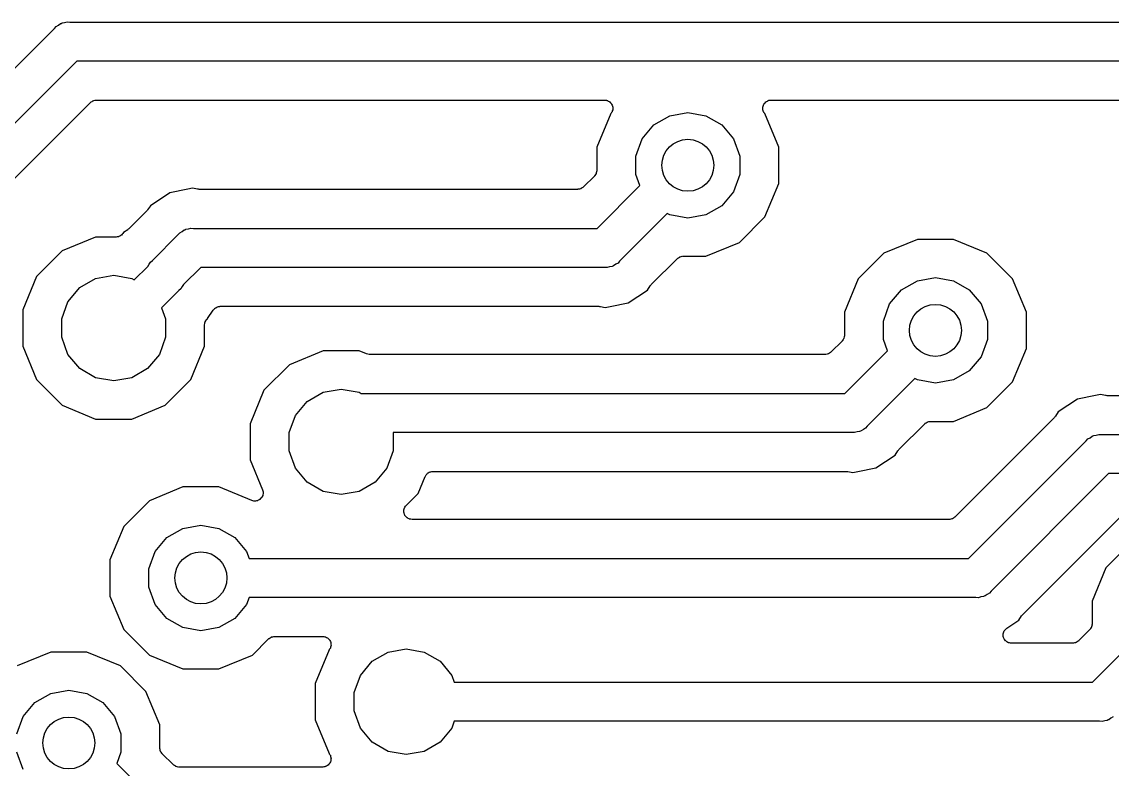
# Model space of a CAD drawing. Extents: x 64 to 244, y -149 to -41.
# Drawn here: x 97.7 to 114.48, y -77.87 to -66.37 of the extents above; entities that cross this region are included whole.
import ezdxf

# ---------------------------------------------------------------- set-up
doc = ezdxf.new("R2010")
doc.units = 0
doc.header["$MEASUREMENT"] = 0
doc.layers.add('BLACK', color=7, linetype='CONTINUOUS')

msp = doc.modelspace()

# ---------------------------------------------------------------- linework, layer by layer
at = {"layer": 'BLACK', "linetype": 'CONTINUOUS'}
for p, q in [((98.2036, -66.4721), (98.2292, -66.4416)), ((98.2292, -66.4416), (98.2637, -66.4217)), ((98.2637, -66.4217), (98.2963, -66.3989)), ((98.2963, -66.3989), (98.3092, -66.3954)), ((98.3092, -66.3954), (98.3208, -66.3887)), ((98.3208, -66.3887), (98.36, -66.3818)), ((98.36, -66.3818), (98.3984, -66.3715)), ((98.3984, -66.3715), (98.4381, -66.375)), ((98.4381, -66.375), (124.971, -66.375)), ((96.3171, -68.3586), (98.2036, -66.4721)), ((98.5493, -66.975), (96.82, -68.7043)), ((125.082, -66.975), (98.5493, -66.975)), ((97.4572, -68.9156), (98.7606, -67.6122)), ((98.7606, -67.6122), (98.7652, -67.609)), ((98.7652, -67.609), (98.7688, -67.6047)), ((98.7688, -67.6047), (98.7831, -67.5964)), ((98.7831, -67.5964), (98.7967, -67.5869)), ((98.7967, -67.5869), (98.8021, -67.5855)), ((98.8021, -67.5855), (98.807, -67.5827)), ((98.807, -67.5827), (98.8233, -67.5798)), ((98.8233, -67.5798), (98.8393, -67.5755)), ((98.8393, -67.5755), (98.8449, -67.576)), ((98.8449, -67.576), (98.8504, -67.575)), ((98.8504, -67.575), (106.668, -67.575)), ((106.668, -67.575), (106.685, -67.5779)), ((106.685, -67.5779), (106.701, -67.5793)), ((106.701, -67.5793), (106.706, -67.5817)), ((106.706, -67.5817), (106.712, -67.5827)), ((106.712, -67.5827), (106.726, -67.591)), ((106.726, -67.591), (106.741, -67.598)), ((106.741, -67.598), (106.745, -67.6019)), ((106.745, -67.6019), (106.75, -67.6047)), ((106.75, -67.6047), (106.761, -67.6174)), ((106.761, -67.6174), (106.773, -67.6292)), ((109.127, -67.6292), (109.139, -67.6174)), ((109.139, -67.6174), (109.15, -67.6047)), ((109.15, -67.6047), (109.155, -67.6019)), ((109.155, -67.6019), (109.159, -67.598)), ((109.159, -67.598), (109.174, -67.591)), ((109.174, -67.591), (109.188, -67.5827)), ((109.188, -67.5827), (109.194, -67.5817)), ((109.194, -67.5817), (109.199, -67.5793)), ((109.199, -67.5793), (109.215, -67.5779)), ((109.215, -67.5779), (109.232, -67.575)), ((109.232, -67.575), (120.947, -67.575)), ((106.765, -67.7819), (106.55, -68.3015)), ((106.768, -67.7782), (106.765, -67.7819)), ((106.778, -67.7655), (106.768, -67.7782)), ((106.773, -67.6292), (106.775, -67.6342)), ((106.775, -67.6342), (106.778, -67.6385)), ((106.778, -67.6385), (106.784, -67.6541)), ((106.78, -67.7603), (106.778, -67.7655)), ((106.784, -67.7557), (106.78, -67.7603)), ((106.784, -67.6541), (106.791, -67.6691)), ((106.788, -67.7396), (106.784, -67.7557)), ((106.794, -67.7241), (106.788, -67.7396)), ((106.791, -67.6691), (106.792, -67.6747)), ((106.792, -67.6747), (106.794, -67.6799)), ((106.794, -67.6799), (106.794, -67.6965)), ((106.794, -67.6965), (106.795, -67.7131)), ((106.795, -67.7131), (106.794, -67.7185)), ((106.794, -67.7185), (106.794, -67.7241)), ((107.672, -67.8166), (107.95, -67.7677)), ((107.95, -67.7677), (108.228, -67.8166)), ((109.105, -67.7131), (109.106, -67.6965)), ((109.106, -67.7185), (109.105, -67.7131)), ((109.106, -67.6799), (109.108, -67.6747)), ((109.106, -67.6965), (109.106, -67.6799)), ((109.106, -67.7241), (109.106, -67.7185)), ((109.112, -67.7396), (109.106, -67.7241)), ((109.108, -67.6747), (109.109, -67.6691)), ((109.109, -67.6691), (109.116, -67.6541)), ((109.116, -67.7557), (109.112, -67.7396)), ((109.116, -67.6541), (109.122, -67.6385)), ((109.12, -67.7602), (109.116, -67.7557)), ((109.122, -67.7655), (109.12, -67.7602)), ((109.122, -67.6385), (109.125, -67.6342)), ((109.132, -67.7782), (109.122, -67.7655)), ((109.125, -67.6342), (109.127, -67.6292)), ((109.135, -67.7819), (109.132, -67.7782)), ((109.35, -68.3015), (109.135, -67.7819)), ((107.428, -67.9577), (107.672, -67.8166)), ((108.228, -67.8166), (108.472, -67.9577)), ((107.246, -68.1738), (107.428, -67.9577)), ((108.472, -67.9577), (108.654, -68.1738)), ((107.15, -68.4389), (107.246, -68.1738)), ((108.654, -68.1738), (108.75, -68.4389)), ((106.55, -68.3015), (106.55, -68.6546)), ((107.15, -68.7211), (107.15, -68.4389)), ((108.75, -68.4389), (108.75, -68.7211)), ((109.35, -68.8585), (109.35, -68.3015)), ((106.513, -68.7444), (106.344, -68.9128)), ((106.516, -68.7398), (106.513, -68.7444)), ((106.52, -68.7362), (106.516, -68.7398)), ((106.529, -68.7219), (106.52, -68.7362)), ((106.538, -68.7083), (106.529, -68.7219)), ((106.54, -68.7029), (106.538, -68.7083)), ((106.542, -68.698), (106.54, -68.7029)), ((106.545, -68.6817), (106.542, -68.698)), ((106.55, -68.6657), (106.545, -68.6817)), ((106.55, -68.6546), (106.549, -68.6601)), ((106.549, -68.6601), (106.55, -68.6657)), ((107.213, -68.8931), (107.15, -68.7211)), ((108.75, -68.7211), (108.654, -68.9862)), ((100.254, -68.9476), (99.9788, -69.0022)), ((100.33, -68.9324), (100.254, -68.9476)), ((100.406, -68.9476), (100.33, -68.9324)), ((100.419, -68.9478), (100.406, -68.9476)), ((100.431, -68.95), (100.419, -68.9478)), ((106.255, -68.95), (100.431, -68.95)), ((106.26, -68.949), (106.255, -68.95)), ((106.266, -68.9495), (106.26, -68.949)), ((106.282, -68.9452), (106.266, -68.9495)), ((106.298, -68.9423), (106.282, -68.9452)), ((106.303, -68.9395), (106.298, -68.9423)), ((106.308, -68.9381), (106.303, -68.9395)), ((106.322, -68.9286), (106.308, -68.9381)), ((106.336, -68.9203), (106.322, -68.9286)), ((106.34, -68.916), (106.336, -68.9203)), ((106.344, -68.9128), (106.34, -68.916)), ((106.556, -69.55), (107.213, -68.8931)), ((109.137, -69.373), (109.35, -68.8585)), ((99.9788, -69.0022), (99.6811, -69.2011)), ((108.654, -68.9862), (108.472, -69.2023)), ((99.6221, -69.2851), (99.3501, -69.5571)), ((99.6292, -69.2749), (99.6221, -69.2851)), ((99.6379, -69.2659), (99.6292, -69.2749)), ((99.6811, -69.2011), (99.6379, -69.2659)), ((108.472, -69.2023), (108.228, -69.3434)), ((107.633, -69.3209), (106.901, -70.0529)), ((107.672, -69.3434), (107.633, -69.3209)), ((107.95, -69.3923), (107.672, -69.3434)), ((108.228, -69.3434), (107.95, -69.3923)), ((108.743, -69.7669), (109.137, -69.373)), ((99.2578, -69.6286), (99.2454, -69.6415)), ((99.2661, -69.6161), (99.2578, -69.6286)), ((99.3309, -69.5729), (99.2661, -69.6161)), ((99.3399, -69.5642), (99.3309, -69.5729)), ((99.3501, -69.5571), (99.3399, -69.5642)), ((100.109, -69.6471), (100.134, -69.6166)), ((100.134, -69.6166), (100.169, -69.5967)), ((100.169, -69.5967), (100.201, -69.5739)), ((100.201, -69.5739), (100.214, -69.5704)), ((100.214, -69.5704), (100.226, -69.5637)), ((100.226, -69.5637), (100.265, -69.5568)), ((100.265, -69.5568), (100.303, -69.5465)), ((100.303, -69.5465), (100.343, -69.55)), ((100.343, -69.55), (106.556, -69.55)), ((98.8365, -69.685), (98.322, -69.8981)), ((99.1522, -69.685), (98.8365, -69.685)), ((99.1699, -69.6819), (99.1522, -69.685)), ((99.1878, -69.6799), (99.1699, -69.6819)), ((99.1915, -69.6781), (99.1878, -69.6799)), ((99.1957, -69.6773), (99.1915, -69.6781)), ((99.2112, -69.6684), (99.1957, -69.6773)), ((99.2273, -69.6604), (99.2112, -69.6684)), ((99.2302, -69.6574), (99.2273, -69.6604)), ((99.2339, -69.6553), (99.2302, -69.6574)), ((99.2454, -69.6415), (99.2339, -69.6553)), ((99.7121, -70.0436), (100.109, -69.6471)), ((108.228, -69.98), (108.743, -69.7669)), ((111.482, -69.72), (110.967, -69.9331)), ((112.038, -69.72), (111.482, -69.72)), ((112.553, -69.9331), (112.038, -69.72)), ((98.322, -69.8981), (97.9281, -70.292)), ((110.967, -69.9331), (110.573, -70.327)), ((112.947, -70.327), (112.553, -69.9331)), ((99.4317, -70.3441), (99.6387, -70.137)), ((99.6387, -70.137), (99.6389, -70.1363)), ((99.6389, -70.1363), (99.6617, -70.1037)), ((99.6617, -70.1037), (99.6816, -70.0692)), ((99.6816, -70.0692), (99.7121, -70.0436)), ((106.784, -70.1363), (106.745, -70.1432)), ((106.796, -70.1296), (106.784, -70.1363)), ((106.809, -70.1261), (106.796, -70.1296)), ((106.841, -70.1033), (106.809, -70.1261)), ((106.876, -70.0834), (106.841, -70.1033)), ((106.901, -70.0529), (106.876, -70.0834)), ((107.388, -70.4149), (107.786, -70.0172)), ((107.786, -70.0172), (107.79, -70.014)), ((107.79, -70.014), (107.794, -70.0097)), ((107.794, -70.0097), (107.808, -70.0014)), ((107.808, -70.0014), (107.822, -69.9919)), ((107.822, -69.9919), (107.827, -69.9905)), ((107.827, -69.9905), (107.832, -69.9877)), ((107.832, -69.9877), (107.848, -69.9848)), ((107.848, -69.9848), (107.864, -69.9805)), ((107.864, -69.9805), (107.87, -69.981)), ((107.87, -69.981), (107.875, -69.98)), ((107.875, -69.98), (108.228, -69.98)), ((97.9281, -70.292), (97.715, -70.8065)), ((98.8372, -70.3216), (99.115, -70.2727)), ((99.115, -70.2727), (99.3928, -70.3216)), ((100.454, -70.15), (100.191, -70.413)), ((106.667, -70.15), (100.454, -70.15)), ((106.707, -70.1535), (106.667, -70.15)), ((106.745, -70.1432), (106.707, -70.1535)), ((98.4115, -70.6788), (98.5928, -70.4627)), ((98.5928, -70.4627), (98.8372, -70.3216)), ((99.3928, -70.3216), (99.4317, -70.3441)), ((100.168, -70.4463), (100.148, -70.4808)), ((100.191, -70.4137), (100.168, -70.4463)), ((100.191, -70.413), (100.191, -70.4137)), ((107.329, -70.4989), (107.372, -70.4341)), ((107.372, -70.4341), (107.381, -70.4251)), ((107.381, -70.4251), (107.388, -70.4149)), ((110.573, -70.327), (110.36, -70.8415)), ((111.238, -70.4977), (111.482, -70.3566)), ((111.482, -70.3566), (111.76, -70.3077)), ((111.76, -70.3077), (112.038, -70.3566)), ((112.038, -70.3566), (112.282, -70.4977)), ((113.16, -70.8415), (112.947, -70.327)), ((100.118, -70.5064), (99.8524, -70.7719)), ((100.148, -70.4808), (100.118, -70.5064)), ((107.031, -70.6978), (107.329, -70.4989)), ((111.056, -70.7138), (111.238, -70.4977)), ((112.282, -70.4977), (112.464, -70.7138)), ((97.715, -70.8065), (97.715, -71.3635)), ((98.315, -70.9439), (98.4115, -70.6788)), ((99.8524, -70.7719), (99.915, -70.9439)), ((100.647, -70.8088), (100.656, -70.7998)), ((100.656, -70.7998), (100.663, -70.7896)), ((100.663, -70.7896), (100.666, -70.7872)), ((100.666, -70.7872), (100.67, -70.784)), ((100.67, -70.784), (100.674, -70.7797)), ((100.674, -70.7797), (100.677, -70.7777)), ((100.677, -70.7777), (100.678, -70.777)), ((100.678, -70.777), (100.682, -70.775)), ((100.682, -70.775), (100.688, -70.7714)), ((100.688, -70.7714), (100.702, -70.7619)), ((100.702, -70.7619), (100.707, -70.7605)), ((100.707, -70.7605), (100.712, -70.7577)), ((100.712, -70.7577), (100.728, -70.7548)), ((100.728, -70.7548), (100.744, -70.7505)), ((100.744, -70.7505), (100.75, -70.751)), ((100.75, -70.751), (100.755, -70.75)), ((100.755, -70.75), (106.579, -70.75)), ((106.579, -70.75), (106.591, -70.7522)), ((106.591, -70.7522), (106.604, -70.7524)), ((106.604, -70.7524), (106.68, -70.7676)), ((106.68, -70.7676), (106.756, -70.7524)), ((106.756, -70.7524), (107.031, -70.6978)), ((106.756, -70.7524), (106.756, -70.7524)), ((110.96, -70.9789), (111.056, -70.7138)), ((112.464, -70.7138), (112.56, -70.9789)), ((98.315, -71.2261), (98.315, -70.9439)), ((99.915, -70.9439), (99.915, -71.2261)), ((100.523, -70.991), (100.532, -70.9754)), ((100.532, -70.9754), (100.54, -70.9593)), ((100.54, -70.9593), (100.543, -70.9564)), ((100.543, -70.9564), (100.545, -70.9528)), ((100.545, -70.9528), (100.558, -70.9412)), ((100.558, -70.9412), (100.56, -70.9399)), ((100.56, -70.9399), (100.647, -70.8088)), ((110.36, -70.8415), (110.36, -71.1946)), ((113.16, -71.3985), (113.16, -70.8415)), ((100.515, -71.0344), (100.518, -71.0167)), ((100.515, -71.3635), (100.515, -71.0344)), ((100.518, -71.0167), (100.52, -70.9989)), ((100.52, -70.9989), (100.522, -70.9951)), ((100.522, -70.9951), (100.523, -70.991)), ((110.96, -71.2611), (110.96, -70.9789)), ((112.56, -70.9789), (112.56, -71.2611)), ((98.4115, -71.4912), (98.315, -71.2261)), ((99.915, -71.2261), (99.8185, -71.4912)), ((110.323, -71.2844), (110.154, -71.4528)), ((110.326, -71.2798), (110.323, -71.2844)), ((110.33, -71.2762), (110.326, -71.2798)), ((110.339, -71.2619), (110.33, -71.2762)), ((110.348, -71.2483), (110.339, -71.2619)), ((110.35, -71.2429), (110.348, -71.2483)), ((110.352, -71.238), (110.35, -71.2429)), ((110.355, -71.2217), (110.352, -71.238)), ((110.36, -71.2057), (110.355, -71.2217)), ((110.36, -71.1946), (110.359, -71.2001)), ((110.359, -71.2001), (110.36, -71.2057)), ((111.023, -71.4331), (110.96, -71.2611)), ((112.56, -71.2611), (112.464, -71.5262)), ((97.715, -71.3635), (97.9281, -71.878)), ((100.302, -71.878), (100.515, -71.3635)), ((102.337, -71.435), (101.822, -71.6481)), ((102.893, -71.435), (102.337, -71.435)), ((103.003, -71.4803), (102.893, -71.435)), ((110.118, -71.4781), (110.113, -71.4795)), ((110.132, -71.4686), (110.118, -71.4781)), ((110.146, -71.4603), (110.132, -71.4686)), ((110.15, -71.456), (110.146, -71.4603)), ((110.154, -71.4528), (110.15, -71.456)), ((110.366, -72.09), (111.023, -71.4331)), ((112.947, -71.913), (113.16, -71.3985)), ((98.5928, -71.7073), (98.4115, -71.4912)), ((99.8185, -71.4912), (99.6372, -71.7073)), ((103.006, -71.4809), (103.003, -71.4803)), ((103.008, -71.4823), (103.006, -71.4809)), ((103.027, -71.4857), (103.008, -71.4823)), ((103.046, -71.4899), (103.027, -71.4857)), ((103.049, -71.4895), (103.046, -71.4899)), ((103.052, -71.49), (103.049, -71.4895)), ((110.065, -71.49), (103.052, -71.49)), ((110.07, -71.489), (110.065, -71.49)), ((110.076, -71.4895), (110.07, -71.489)), ((110.092, -71.4852), (110.076, -71.4895)), ((110.108, -71.4823), (110.092, -71.4852)), ((110.113, -71.4795), (110.108, -71.4823)), ((112.464, -71.5262), (112.282, -71.7423)), ((98.8372, -71.8484), (98.5928, -71.7073)), ((99.6372, -71.7073), (99.3928, -71.8484)), ((101.822, -71.6481), (101.428, -72.042)), ((112.282, -71.7423), (112.038, -71.8834)), ((97.9281, -71.878), (98.322, -72.2719)), ((99.115, -71.8973), (98.8372, -71.8484)), ((99.3928, -71.8484), (99.115, -71.8973)), ((99.908, -72.2719), (100.302, -71.878)), ((111.443, -71.8609), (110.711, -72.5929)), ((111.482, -71.8834), (111.443, -71.8609)), ((111.76, -71.9323), (111.482, -71.8834)), ((112.038, -71.8834), (111.76, -71.9323)), ((112.553, -72.3069), (112.947, -71.913)), ((101.428, -72.042), (101.215, -72.5565)), ((102.093, -72.2127), (102.337, -72.0716)), ((102.337, -72.0716), (102.615, -72.0227)), ((102.615, -72.0227), (102.893, -72.0716)), ((102.893, -72.0716), (102.925, -72.09)), ((102.925, -72.09), (110.366, -72.09)), ((114.224, -72.1226), (113.949, -72.1772)), ((114.3, -72.1074), (114.224, -72.1226)), ((114.224, -72.1226), (114.224, -72.1226)), ((114.376, -72.1226), (114.3, -72.1074)), ((114.389, -72.1228), (114.376, -72.1226)), ((114.401, -72.125), (114.389, -72.1228)), ((116.342, -72.125), (114.401, -72.125)), ((98.322, -72.2719), (98.8365, -72.485)), ((99.3935, -72.485), (99.908, -72.2719)), ((101.911, -72.4288), (102.093, -72.2127)), ((112.038, -72.52), (112.553, -72.3069)), ((113.949, -72.1772), (113.651, -72.3761)), ((98.8365, -72.485), (99.3935, -72.485)), ((101.815, -72.6939), (101.911, -72.4288)), ((113.592, -72.4601), (112.059, -73.9928)), ((113.599, -72.4499), (113.592, -72.4601)), ((113.608, -72.4409), (113.599, -72.4499)), ((113.651, -72.3761), (113.608, -72.4409)), ((101.215, -72.5565), (101.215, -73.1135)), ((110.651, -72.6433), (110.619, -72.6661)), ((110.686, -72.6234), (110.651, -72.6433)), ((110.711, -72.5929), (110.686, -72.6234)), ((111.198, -72.9549), (111.596, -72.5572)), ((111.596, -72.5572), (111.6, -72.554)), ((111.6, -72.554), (111.604, -72.5497)), ((111.604, -72.5497), (111.618, -72.5414)), ((111.618, -72.5414), (111.632, -72.5319)), ((111.632, -72.5319), (111.637, -72.5305)), ((111.637, -72.5305), (111.642, -72.5277)), ((111.642, -72.5277), (111.658, -72.5248)), ((111.658, -72.5248), (111.674, -72.5205)), ((111.674, -72.5205), (111.68, -72.521)), ((111.68, -72.521), (111.685, -72.52)), ((111.685, -72.52), (112.038, -72.52)), ((101.815, -72.9761), (101.815, -72.6939)), ((110.477, -72.69), (103.414, -72.69)), ((103.414, -72.69), (103.415, -72.6939)), ((103.415, -72.6939), (103.415, -72.9761)), ((110.517, -72.6935), (110.477, -72.69)), ((110.555, -72.6832), (110.517, -72.6935)), ((110.594, -72.6763), (110.555, -72.6832)), ((110.606, -72.6696), (110.594, -72.6763)), ((110.619, -72.6661), (110.606, -72.6696)), ((114.079, -72.8221), (114.104, -72.7916)), ((114.104, -72.7916), (114.139, -72.7717)), ((114.139, -72.7717), (114.171, -72.7489)), ((114.171, -72.7489), (114.184, -72.7454)), ((114.184, -72.7454), (114.196, -72.7387)), ((114.196, -72.7387), (114.235, -72.7318)), ((114.235, -72.7318), (114.273, -72.7215)), ((114.273, -72.7215), (114.313, -72.725)), ((114.313, -72.725), (116.733, -72.725)), ((101.911, -73.2412), (101.815, -72.9761)), ((103.415, -72.9761), (103.319, -73.2412)), ((111.139, -73.0389), (111.182, -72.9741)), ((111.182, -72.9741), (111.191, -72.9651)), ((111.191, -72.9651), (111.198, -72.9549)), ((112.271, -74.63), (114.079, -72.8221)), ((101.215, -73.1135), (101.405, -73.5728)), ((110.841, -73.2378), (111.139, -73.0389)), ((102.093, -73.4573), (101.911, -73.2412)), ((103.319, -73.2412), (103.137, -73.4573)), ((103.94, -73.3261), (103.945, -73.3197)), ((103.945, -73.3197), (103.957, -73.3128)), ((103.957, -73.3128), (103.968, -73.3043)), ((103.968, -73.3043), (103.976, -73.3018)), ((103.976, -73.3018), (103.983, -73.2977)), ((103.983, -73.2977), (103.997, -73.2953)), ((103.997, -73.2953), (104.01, -73.2911)), ((104.01, -73.2911), (104.019, -73.2915)), ((104.019, -73.2915), (104.027, -73.29)), ((104.027, -73.29), (110.389, -73.29)), ((110.389, -73.29), (110.401, -73.2922)), ((110.401, -73.2922), (110.414, -73.2924)), ((110.414, -73.2924), (110.49, -73.3076)), ((110.49, -73.3076), (110.566, -73.2924)), ((110.566, -73.2924), (110.841, -73.2378)), ((110.566, -73.2924), (110.566, -73.2924)), ((114.424, -73.325), (112.616, -75.1329)), ((116.733, -73.325), (114.424, -73.325)), ((102.337, -73.5984), (102.093, -73.4573)), ((103.137, -73.4573), (102.893, -73.5984)), ((103.802, -73.628), (103.909, -73.3684)), ((103.909, -73.3684), (103.914, -73.3614)), ((103.914, -73.3614), (103.917, -73.3535)), ((103.917, -73.3535), (103.926, -73.3429)), ((103.926, -73.3429), (103.933, -73.3312)), ((103.933, -73.3312), (103.94, -73.3261)), ((100.179, -73.53), (99.664, -73.7431)), ((100.735, -73.53), (100.179, -73.53)), ((101.239, -73.7387), (100.735, -73.53)), ((101.409, -73.6595), (101.401, -73.6743)), ((101.405, -73.5728), (101.409, -73.5889)), ((101.409, -73.5889), (101.414, -73.6048)), ((101.41, -73.654), (101.409, -73.6595)), ((101.412, -73.6488), (101.41, -73.654)), ((101.413, -73.6323), (101.412, -73.6488)), ((101.415, -73.6158), (101.413, -73.6323)), ((101.414, -73.6048), (101.414, -73.6104)), ((101.414, -73.6104), (101.415, -73.6158)), ((102.615, -73.6473), (102.337, -73.5984)), ((102.893, -73.5984), (102.615, -73.6473)), ((103.617, -73.8132), (103.802, -73.628)), ((99.664, -73.7431), (99.2701, -74.137)), ((101.256, -73.7423), (101.239, -73.7387)), ((101.271, -73.7473), (101.256, -73.7423)), ((101.277, -73.747), (101.271, -73.7473)), ((101.282, -73.7482), (101.277, -73.747)), ((101.299, -73.7461), (101.282, -73.7482)), ((101.315, -73.7454), (101.299, -73.7461)), ((101.321, -73.7432), (101.315, -73.7454)), ((101.326, -73.7425), (101.321, -73.7432)), ((101.341, -73.7348), (101.326, -73.7425)), ((101.356, -73.7285), (101.341, -73.7348)), ((101.36, -73.7247), (101.356, -73.7285)), ((101.365, -73.7221), (101.36, -73.7247)), ((101.376, -73.7099), (101.365, -73.7221)), ((101.389, -73.6987), (101.376, -73.7099)), ((101.391, -73.6937), (101.389, -73.6987)), ((101.395, -73.6896), (101.391, -73.6937)), ((101.401, -73.6743), (101.395, -73.6896)), ((103.597, -73.8395), (103.607, -73.8268)), ((103.607, -73.8268), (103.617, -73.8132)), ((103.58, -73.8919), (103.581, -73.8865)), ((103.581, -73.9085), (103.58, -73.8919)), ((103.581, -73.8809), (103.587, -73.8654)), ((103.581, -73.8865), (103.581, -73.8809)), ((103.581, -73.9251), (103.581, -73.9085)), ((103.583, -73.9303), (103.581, -73.9251)), ((103.584, -73.9359), (103.583, -73.9303)), ((103.591, -73.9509), (103.584, -73.9359)), ((103.587, -73.8654), (103.591, -73.8493)), ((103.591, -73.8493), (103.595, -73.8448)), ((103.597, -73.9665), (103.591, -73.9509)), ((103.595, -73.8448), (103.597, -73.8395)), ((103.6, -73.9708), (103.597, -73.9665)), ((103.602, -73.9758), (103.6, -73.9708)), ((103.614, -73.9876), (103.602, -73.9758)), ((103.625, -74.0003), (103.614, -73.9876)), ((112.055, -73.996), (112.051, -74.0003)), ((112.059, -73.9928), (112.055, -73.996)), ((113.103, -75.4949), (114.636, -73.9622)), ((99.2701, -74.137), (99.057, -74.6515)), ((100.179, -74.1666), (100.457, -74.1177)), ((100.457, -74.1177), (100.735, -74.1666)), ((103.63, -74.0031), (103.625, -74.0003)), ((103.634, -74.007), (103.63, -74.0031)), ((103.649, -74.014), (103.634, -74.007)), ((103.663, -74.0223), (103.649, -74.014)), ((103.669, -74.0233), (103.663, -74.0223)), ((103.674, -74.0257), (103.669, -74.0233)), ((103.69, -74.0271), (103.674, -74.0257)), ((103.707, -74.03), (103.69, -74.0271)), ((111.97, -74.03), (103.707, -74.03)), ((111.975, -74.029), (111.97, -74.03)), ((111.981, -74.0295), (111.975, -74.029)), ((111.997, -74.0252), (111.981, -74.0295)), ((112.013, -74.0223), (111.997, -74.0252)), ((112.018, -74.0195), (112.013, -74.0223)), ((112.023, -74.0181), (112.018, -74.0195)), ((112.037, -74.0086), (112.023, -74.0181)), ((112.051, -74.0003), (112.037, -74.0086)), ((99.7535, -74.5238), (99.9348, -74.3077)), ((99.9348, -74.3077), (100.179, -74.1666)), ((100.735, -74.1666), (100.979, -74.3077)), ((100.979, -74.3077), (101.161, -74.5238)), ((114.777, -74.3781), (114.383, -74.772)), ((99.057, -74.6515), (99.057, -75.2085)), ((99.657, -74.7889), (99.7535, -74.5238)), ((101.161, -74.5238), (101.199, -74.63)), ((101.199, -74.63), (112.271, -74.63)), ((99.657, -75.0711), (99.657, -74.7889)), ((114.383, -74.772), (114.17, -75.2865)), ((99.7535, -75.3362), (99.657, -75.0711)), ((112.591, -75.1634), (112.556, -75.1833)), ((112.616, -75.1329), (112.591, -75.1634)), ((99.057, -75.2085), (99.2701, -75.723)), ((99.9348, -75.5523), (99.7535, -75.3362)), ((101.161, -75.3362), (100.979, -75.5523)), ((101.199, -75.23), (101.161, -75.3362)), ((112.382, -75.23), (101.199, -75.23)), ((112.422, -75.2335), (112.382, -75.23)), ((112.46, -75.2232), (112.422, -75.2335)), ((112.499, -75.2163), (112.46, -75.2232)), ((112.511, -75.2096), (112.499, -75.2163)), ((112.524, -75.2061), (112.511, -75.2096)), ((112.556, -75.1833), (112.524, -75.2061)), ((114.17, -75.2865), (114.17, -75.6396)), ((113.087, -75.5141), (113.096, -75.5051)), ((113.096, -75.5051), (113.103, -75.4949)), ((100.179, -75.6934), (99.9348, -75.5523)), ((100.979, -75.5523), (100.735, -75.6934)), ((112.859, -75.7024), (113.044, -75.5789)), ((113.044, -75.5789), (113.087, -75.5141)), ((114.165, -75.6667), (114.162, -75.683)), ((114.17, -75.6507), (114.165, -75.6667)), ((114.17, -75.6396), (114.169, -75.6451)), ((114.169, -75.6451), (114.17, -75.6507)), ((99.2701, -75.723), (99.664, -76.1169)), ((100.457, -75.7423), (100.179, -75.6934)), ((100.735, -75.6934), (100.457, -75.7423)), ((101.522, -75.8514), (101.536, -75.8419)), ((101.536, -75.8419), (101.541, -75.8405)), ((101.541, -75.8405), (101.546, -75.8377)), ((101.546, -75.8377), (101.562, -75.8348)), ((101.562, -75.8348), (101.578, -75.8305)), ((101.578, -75.8305), (101.584, -75.831)), ((101.584, -75.831), (101.59, -75.83)), ((101.59, -75.83), (102.333, -75.83)), ((102.333, -75.83), (102.35, -75.8329)), ((102.35, -75.8329), (102.366, -75.8343)), ((102.366, -75.8343), (102.371, -75.8367)), ((102.371, -75.8367), (102.377, -75.8377)), ((102.377, -75.8377), (102.391, -75.846)), ((112.803, -75.8163), (112.804, -75.8012)), ((112.804, -75.8231), (112.803, -75.8163)), ((112.804, -75.7859), (112.807, -75.7794)), ((112.804, -75.8012), (112.804, -75.7859)), ((112.804, -75.8301), (112.804, -75.8231)), ((112.81, -75.8444), (112.804, -75.8301)), ((112.807, -75.7794), (112.808, -75.7725)), ((112.808, -75.7725), (112.814, -75.7588)), ((112.814, -75.7588), (112.82, -75.7445)), ((112.82, -75.7445), (112.824, -75.7392)), ((112.824, -75.7392), (112.827, -75.7329)), ((112.827, -75.7329), (112.838, -75.7224)), ((112.838, -75.7224), (112.848, -75.7107)), ((112.848, -75.7107), (112.854, -75.7072)), ((112.854, -75.7072), (112.859, -75.7024)), ((114.133, -75.7294), (113.964, -75.8978)), ((114.136, -75.7248), (114.133, -75.7294)), ((114.14, -75.7212), (114.136, -75.7248)), ((114.149, -75.7069), (114.14, -75.7212)), ((114.158, -75.6933), (114.149, -75.7069)), ((114.16, -75.6879), (114.158, -75.6933)), ((114.162, -75.683), (114.16, -75.6879)), ((101.25, -76.1169), (101.5, -75.8672)), ((101.5, -75.8672), (101.504, -75.864)), ((101.504, -75.864), (101.508, -75.8597)), ((101.508, -75.8597), (101.522, -75.8514)), ((102.391, -75.846), (102.406, -75.853)), ((102.406, -75.853), (102.41, -75.8569)), ((102.41, -75.8569), (102.415, -75.8597)), ((102.415, -75.8597), (102.426, -75.8724)), ((102.426, -75.8724), (102.438, -75.8842)), ((102.438, -75.8842), (102.44, -75.8892)), ((102.44, -75.8892), (102.443, -75.8935)), ((102.443, -75.8935), (102.449, -75.9091)), ((102.449, -75.9091), (102.456, -75.9241)), ((102.453, -75.9946), (102.449, -76.0107)), ((102.459, -75.9791), (102.453, -75.9946)), ((102.456, -75.9241), (102.457, -75.9297)), ((102.457, -75.9297), (102.459, -75.9349)), ((102.459, -75.9349), (102.459, -75.9515)), ((102.459, -75.9515), (102.46, -75.9681)), ((102.46, -75.9681), (102.459, -75.9735)), ((102.459, -75.9735), (102.459, -75.9791)), ((112.813, -75.8591), (112.81, -75.8444)), ((112.817, -75.8649), (112.813, -75.8591)), ((112.82, -75.8715), (112.817, -75.8649)), ((112.829, -75.8832), (112.82, -75.8715)), ((112.838, -75.8958), (112.829, -75.8832)), ((112.843, -75.8999), (112.838, -75.8958)), ((112.848, -75.9053), (112.843, -75.8999)), ((112.861, -75.9129), (112.848, -75.9053)), ((112.873, -75.9219), (112.861, -75.9129)), ((112.88, -75.9239), (112.873, -75.9219)), ((112.886, -75.9273), (112.88, -75.9239)), ((112.901, -75.93), (112.886, -75.9273)), ((112.916, -75.9342), (112.901, -75.93)), ((112.923, -75.9338), (112.916, -75.9342)), ((112.93, -75.935), (112.923, -75.9338)), ((113.875, -75.935), (112.93, -75.935)), ((113.88, -75.934), (113.875, -75.935)), ((113.886, -75.9345), (113.88, -75.934)), ((113.902, -75.9302), (113.886, -75.9345)), ((113.918, -75.9273), (113.902, -75.9302)), ((113.923, -75.9245), (113.918, -75.9273)), ((113.928, -75.9231), (113.923, -75.9245)), ((113.942, -75.9136), (113.928, -75.9231)), ((113.956, -75.9053), (113.942, -75.9136)), ((113.96, -75.901), (113.956, -75.9053)), ((113.964, -75.8978), (113.96, -75.901)), ((114.176, -76.535), (114.833, -75.8781)), ((98.1465, -76.07), (97.632, -76.2831)), ((98.7035, -76.07), (98.1465, -76.07)), ((99.218, -76.2831), (98.7035, -76.07)), ((99.664, -76.1169), (100.179, -76.33)), ((100.735, -76.33), (101.25, -76.1169)), ((102.43, -76.0369), (102.215, -76.5565)), ((102.433, -76.0332), (102.43, -76.0369)), ((102.443, -76.0205), (102.433, -76.0332)), ((102.445, -76.0153), (102.443, -76.0205)), ((102.449, -76.0107), (102.445, -76.0153)), ((103.093, -76.2127), (103.337, -76.0716)), ((103.337, -76.0716), (103.615, -76.0227)), ((103.615, -76.0227), (103.893, -76.0716)), ((103.893, -76.0716), (104.137, -76.2127)), ((99.6119, -76.677), (99.218, -76.2831)), ((100.179, -76.33), (100.735, -76.33)), ((102.911, -76.4288), (103.093, -76.2127)), ((104.137, -76.2127), (104.319, -76.4288)), ((102.815, -76.6939), (102.911, -76.4288)), ((104.319, -76.4288), (104.357, -76.535)), ((98.1472, -76.7066), (98.425, -76.6577)), ((98.425, -76.6577), (98.7028, -76.7066)), ((99.825, -77.1915), (99.6119, -76.677)), ((102.215, -76.5565), (102.215, -77.1135)), ((104.357, -76.535), (114.176, -76.535)), ((97.7215, -77.0638), (97.9028, -76.8477)), ((97.9028, -76.8477), (98.1472, -76.7066)), ((98.7028, -76.7066), (98.9472, -76.8477)), ((98.9472, -76.8477), (99.1285, -77.0638)), ((102.815, -76.9761), (102.815, -76.6939)), ((102.911, -77.2412), (102.815, -76.9761)), ((97.625, -77.3289), (97.7215, -77.0638)), ((99.1285, -77.0638), (99.225, -77.3289)), ((102.215, -77.1135), (102.43, -77.6331)), ((104.357, -77.135), (104.319, -77.2412)), ((114.287, -77.135), (104.357, -77.135)), ((114.327, -77.1385), (114.287, -77.135)), ((114.365, -77.1282), (114.327, -77.1385)), ((114.404, -77.1213), (114.365, -77.1282)), ((114.416, -77.1146), (114.404, -77.1213)), ((114.429, -77.1111), (114.416, -77.1146)), ((114.461, -77.0883), (114.429, -77.1111)), ((114.496, -77.0684), (114.461, -77.0883)), ((99.225, -77.3289), (99.225, -77.6111)), ((99.825, -77.5446), (99.825, -77.1915)), ((103.093, -77.4573), (102.911, -77.2412)), ((104.319, -77.2412), (104.137, -77.4573)), ((103.337, -77.5984), (103.093, -77.4573)), ((104.137, -77.4573), (103.893, -77.5984)), ((97.7215, -77.8762), (97.625, -77.6111)), ((99.225, -77.6111), (99.1624, -77.7831)), ((99.826, -77.5501), (99.825, -77.5446)), ((99.8255, -77.5557), (99.826, -77.5501)), ((99.8298, -77.5717), (99.8255, -77.5557)), ((99.8327, -77.588), (99.8298, -77.5717)), ((99.8355, -77.5929), (99.8327, -77.588)), ((99.8369, -77.5983), (99.8355, -77.5929)), ((99.8464, -77.6119), (99.8369, -77.5983)), ((99.8547, -77.6262), (99.8464, -77.6119)), ((99.859, -77.6298), (99.8547, -77.6262)), ((99.8622, -77.6344), (99.859, -77.6298)), ((100.031, -77.8028), (99.8622, -77.6344)), ((102.43, -77.6331), (102.433, -77.6368)), ((102.433, -77.6368), (102.443, -77.6495)), ((102.443, -77.6495), (102.445, -77.6547)), ((102.445, -77.6547), (102.449, -77.6593)), ((102.449, -77.6593), (102.453, -77.6754)), ((102.453, -77.6754), (102.459, -77.6909)), ((103.615, -77.6473), (103.337, -77.5984)), ((103.893, -77.5984), (103.615, -77.6473)), ((99.1624, -77.7831), (99.8193, -78.44)), ((100.035, -77.806), (100.031, -77.8028)), ((100.039, -77.8103), (100.035, -77.806)), ((100.053, -77.8186), (100.039, -77.8103)), ((100.067, -77.8281), (100.053, -77.8186)), ((100.072, -77.8295), (100.067, -77.8281)), ((100.077, -77.8323), (100.072, -77.8295)), ((100.093, -77.8352), (100.077, -77.8323)), ((100.109, -77.8395), (100.093, -77.8352)), ((100.115, -77.839), (100.109, -77.8395)), ((100.12, -77.84), (100.115, -77.839)), ((102.333, -77.84), (100.12, -77.84)), ((102.35, -77.8371), (102.333, -77.84)), ((102.366, -77.8357), (102.35, -77.8371)), ((102.371, -77.8333), (102.366, -77.8357)), ((102.377, -77.8323), (102.371, -77.8333)), ((102.391, -77.824), (102.377, -77.8323)), ((102.406, -77.817), (102.391, -77.824)), ((102.41, -77.8131), (102.406, -77.817)), ((102.415, -77.8103), (102.41, -77.8131)), ((102.426, -77.7976), (102.415, -77.8103)), ((102.438, -77.7858), (102.426, -77.7976)), ((102.44, -77.7808), (102.438, -77.7858)), ((102.443, -77.7765), (102.44, -77.7808)), ((102.449, -77.7609), (102.443, -77.7765)), ((102.456, -77.7459), (102.449, -77.7609)), ((102.457, -77.7403), (102.456, -77.7459)), ((102.459, -77.7351), (102.457, -77.7403)), ((102.459, -77.6909), (102.459, -77.6965)), ((102.459, -77.6965), (102.46, -77.7019)), ((102.46, -77.7019), (102.459, -77.7185)), ((102.459, -77.7185), (102.459, -77.7351))]:
    msp.add_line(p, q, dxfattribs=at)
at = {"layer": 'BLACK'}
for centre in [(107.95, -68.58), (111.76, -71.12), (100.457, -74.93), (98.425, -77.47)]:
    msp.add_circle(centre, 0.4, dxfattribs=at)

doc.saveas('drawing.dxf')
